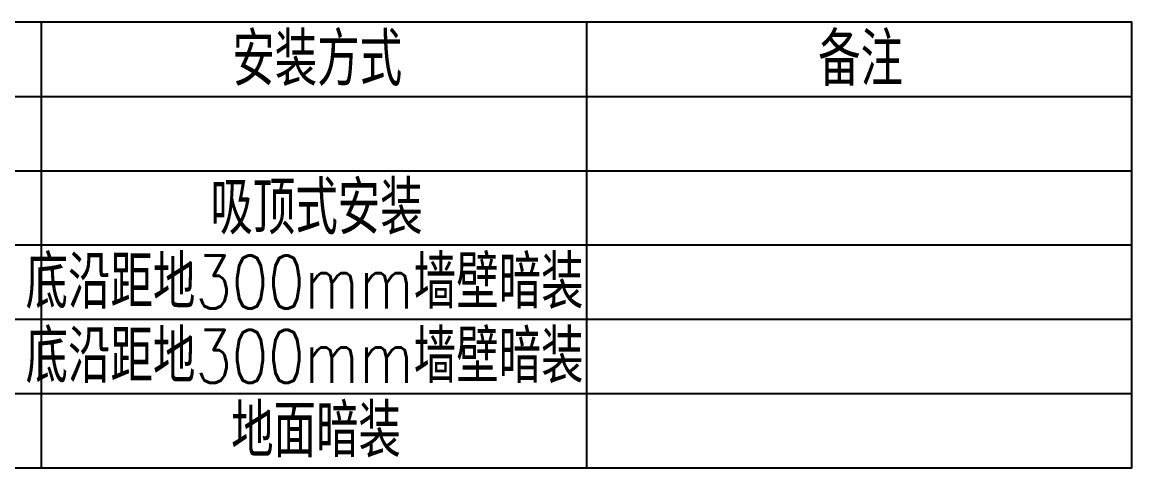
# Model space of a CAD drawing. Extents: x 1241380 to 1952554, y 1012187 to 1766051.
# Drawn here: x 1633041 to 1648721, y 1047720 to 1054020 of the extents above; entities that cross this region are included whole.
import ezdxf

# ---------------------------------------------------------------- set-up
doc = ezdxf.new("R2010")
doc.units = 0
doc.layers.add('TEL_TAB', color=7, linetype='Continuous')
doc.styles.add('_TEL_DIM', font='SIMPLEX', dxfattribs={"width": 0.8, "height": 3.5, "bigfont": 'HZTXT'})

msp = doc.modelspace()

# ---------------------------------------------------------------- linework, layer by layer
at = {"layer": 'TEL_TAB'}
msp.add_lwpolyline([(1594754.8, 1047720.2), (1648721.4, 1047720.2), (1648721.4, 1054020.2), (1594754.8, 1054020.2)], close=True, dxfattribs=at)
for points in [[(1633307.6, 1054020.2), (1633307.6, 1047720.2)], [(1641014.5, 1054020.2), (1641014.5, 1047720.2)], [(1594754.8, 1052970.2), (1648721.4, 1052970.2)], [(1594754.8, 1051920.2), (1648721.4, 1051920.2)], [(1594754.8, 1050870.2), (1648721.4, 1050870.2)], [(1594754.8, 1049820.2), (1648721.4, 1049820.2)], [(1594754.8, 1048770.2), (1648721.4, 1048770.2)]]:
    msp.add_lwpolyline(points, dxfattribs=at)

# ---------------------------------------------------------------- texts
at = {"layer": 'TEL_TAB', "style": '_TEL_DIM', "width": 0.8}
for s, p in [('安装方式', (1636010.7, 1053120.2)), ('备注', (1644289.2, 1053120.2)), ('吸顶式安装', (1635701.2, 1051020.2)), ('底沿距地300mm墙壁暗装', (1633089.3, 1049970.2)), ('底沿距地300mm墙壁暗装', (1633089.3, 1048920.2)), ('地面暗装', (1635994.1, 1047870.2))]:
    msp.add_text(s, height=750, dxfattribs=at).set_placement(p)

doc.saveas('drawing.dxf')
